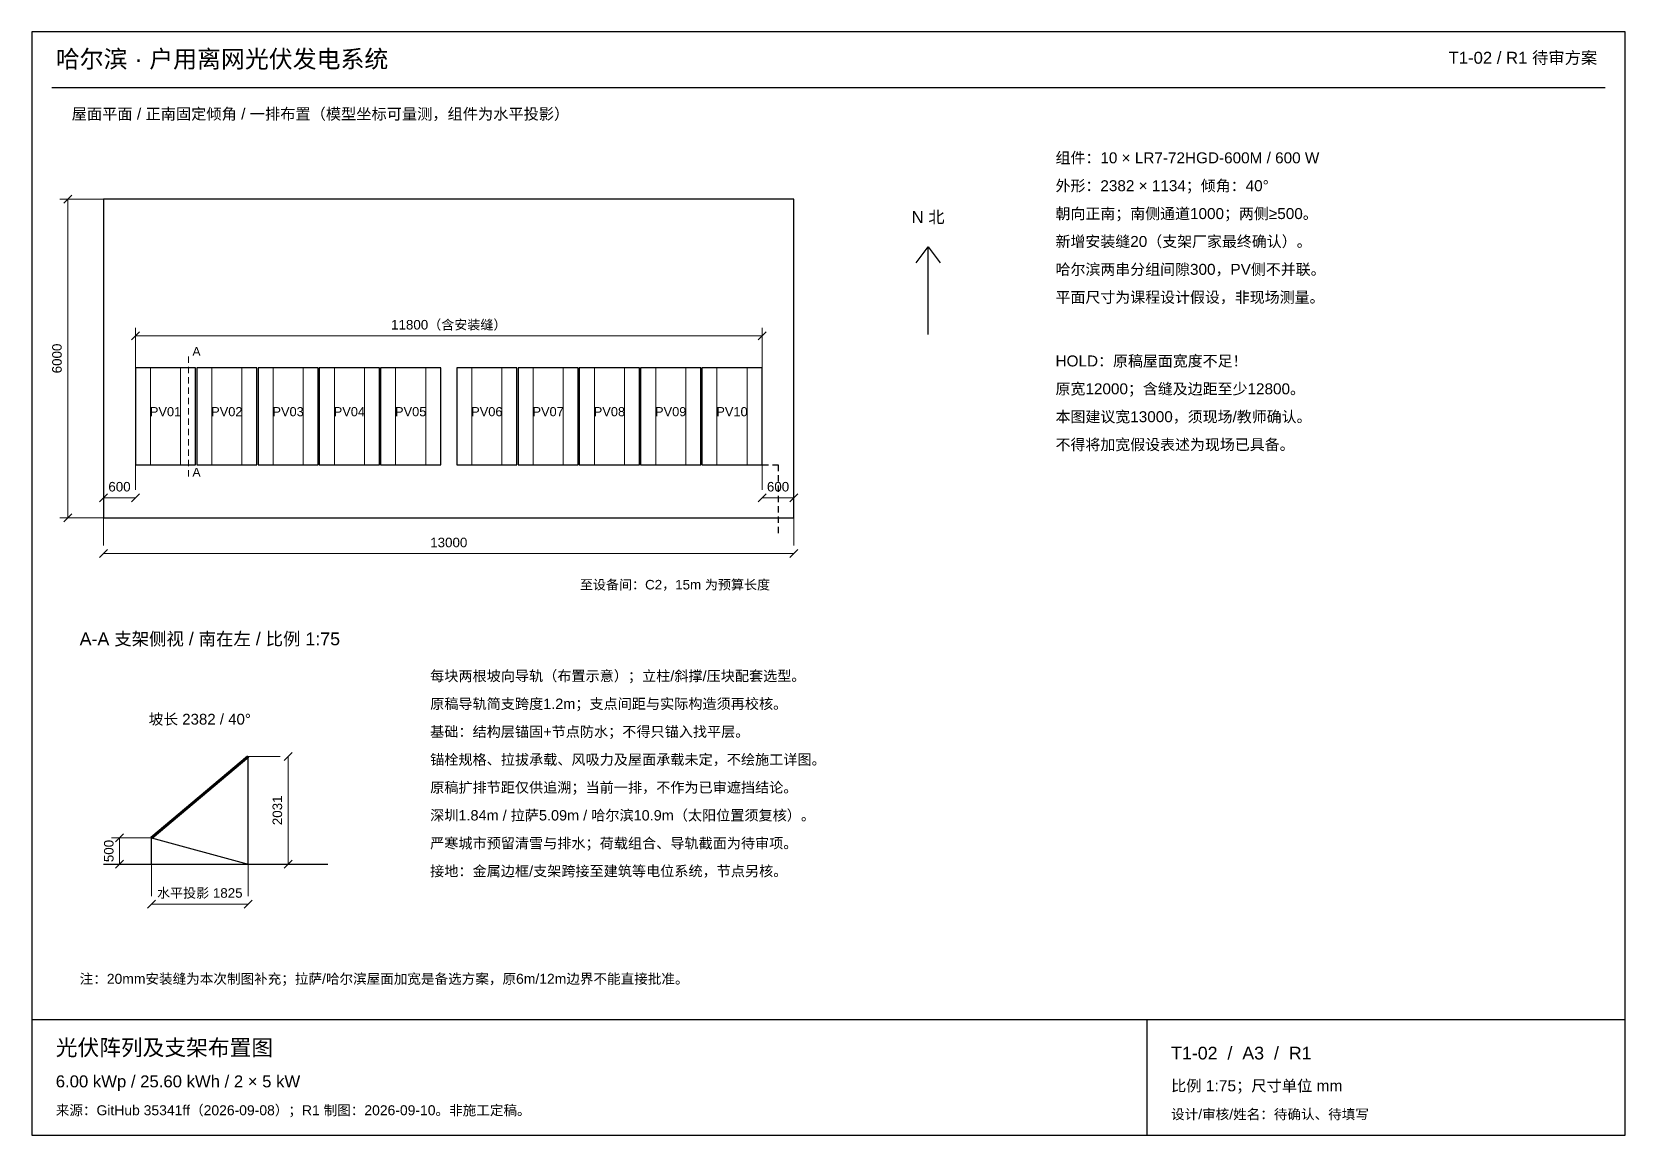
# Model space of a CAD drawing. Header units: millimetres. Extents: x 750 to 30750, y 750 to 21525.
import ezdxf
from ezdxf.enums import TextEntityAlignment as Align

# ---------------------------------------------------------------- set-up
doc = ezdxf.new("R2010")
doc.units = ezdxf.units.MM
doc.header["$LTSCALE"] = 75
doc.linetypes.add('DRAW_DASH', pattern=[2.6, 1.6, -1])
for name, color, linetype, lineweight, true_color in [('DIM', 7, 'Continuous', 25, 0x66727a), ('EQUIP', 7, 'Continuous', 25, 0x203b4a), ('FRAME', 7, 'Continuous', 25, 0x203b4a), ('HOLD', 7, 'Continuous', 25, 0xb14d31), ('NOTE', 7, 'Continuous', 25, 0x344852), ('POS', 7, 'Continuous', 25, 0xb84336), ('PV', 7, 'Continuous', 25, 0x257ba2), ('STRUCT', 7, 'Continuous', 25, 0x656e79)]:
    doc.layers.add(name, color=color, linetype=linetype, lineweight=lineweight, true_color=true_color)
doc.styles.add('CN', font='Arial Unicode.ttf')

msp = doc.modelspace()

# ---------------------------------------------------------------- linework, layer by layer
at = {"layer": 'DIM', "linetype": 'CONTINUOUS', "lineweight": 13}
for p, q in [((2100, 18375), (1275, 18375)), ((1425, 12375), (1425, 18375)), ((2700, 15200), (2700, 15950)), ((14500, 15200), (14500, 15950)), ((2700, 15800), (14500, 15800)), ((2100, 13375), (2100, 12900)), ((2700, 13375), (2700, 12900)), ((14500, 13375), (14500, 12900)), ((15100, 13375), (15100, 12900)), ((2100, 12750), (2700, 12750)), ((14500, 12750), (15100, 12750)), ((2100, 12375), (1275, 12375)), ((2100, 12375), (2100, 11850)), ((15100, 12375), (15100, 11850)), ((2100, 11700), (15100, 11700)), ((4825, 7881), (5425, 7881)), ((5575, 5850), (5575, 7881)), ((3000, 6350), (2250, 6350)), ((2400, 5850), (2400, 6350)), ((3000, 5850), (2250, 5850)), ((3000, 5850), (3000, 5250)), ((4825, 5850), (5425, 5850)), ((4825, 5850), (4825, 5250)), ((3000, 5100), (4825, 5100))]:
    msp.add_line(p, q, dxfattribs=at)
at = {"layer": 'DIM', "linetype": 'CONTINUOUS', "lineweight": 18}
for p, q in [((1350, 18300), (1500, 18450)), ((2625, 15725), (2775, 15875)), ((14425, 15725), (14575, 15875)), ((2025, 12675), (2175, 12825)), ((2625, 12675), (2775, 12825)), ((14425, 12675), (14575, 12825)), ((15025, 12675), (15175, 12825)), ((1350, 12300), (1500, 12450)), ((2025, 11625), (2175, 11775)), ((15025, 11625), (15175, 11775)), ((5500, 7806), (5650, 7956)), ((2325, 6275), (2475, 6425)), ((2325, 5775), (2475, 5925)), ((5500, 5775), (5650, 5925)), ((2925, 5025), (3075, 5175)), ((4750, 5025), (4900, 5175))]:
    msp.add_line(p, q, dxfattribs=at)
at = {"layer": 'DIM', "linetype": 'DRAW_DASH', "lineweight": 20}
msp.add_line((3698, 13150), (3698, 15425), dxfattribs=at)
at = {"layer": 'EQUIP', "linetype": 'CONTINUOUS', "lineweight": 25}
for p, q in [((15100, 18375), (2100, 18375)), ((2100, 18375), (2100, 12375)), ((15100, 12375), (15100, 18375)), ((2100, 12375), (15100, 12375))]:
    msp.add_line(p, q, dxfattribs=at)
at = {"layer": 'FRAME', "linetype": 'CONTINUOUS', "lineweight": 25}
for p, q in [((30750, 21525), (750, 21525)), ((750, 21525), (750, 750)), ((30750, 750), (30750, 21525)), ((1125, 20475), (30375, 20475)), ((17400, 17175), (17625, 17475)), ((17625, 15825), (17625, 17475)), ((17625, 17475), (17850, 17175)), ((750, 2925), (30750, 2925)), ((21750, 750), (21750, 2925)), ((750, 750), (30750, 750))]:
    msp.add_line(p, q, dxfattribs=at)
at = {"layer": 'POS', "linetype": 'DRAW_DASH', "lineweight": 25}
for p, q in [((14500, 13375), (14800, 13375)), ((14800, 13375), (14800, 12075))]:
    msp.add_line(p, q, dxfattribs=at)
at = {"layer": 'PV', "linetype": 'CONTINUOUS', "lineweight": 25}
for p, q in [((3834, 15200), (2700, 15200)), ((2700, 15200), (2700, 13375)), ((3834, 13375), (3834, 15200)), ((4988, 15200), (3854, 15200)), ((3854, 15200), (3854, 13375)), ((4988, 13375), (4988, 15200)), ((6142, 15200), (5008, 15200)), ((5008, 15200), (5008, 13375)), ((6142, 13375), (6142, 15200)), ((7296, 15200), (6162, 15200)), ((6162, 15200), (6162, 13375)), ((7296, 13375), (7296, 15200)), ((8450, 15200), (7316, 15200)), ((7316, 15200), (7316, 13375)), ((8450, 13375), (8450, 15200)), ((9884, 15200), (8750, 15200)), ((8750, 15200), (8750, 13375)), ((9884, 13375), (9884, 15200)), ((11038, 15200), (9904, 15200)), ((9904, 15200), (9904, 13375)), ((11038, 13375), (11038, 15200)), ((12192, 15200), (11058, 15200)), ((11058, 15200), (11058, 13375)), ((12192, 13375), (12192, 15200)), ((13346, 15200), (12212, 15200)), ((12212, 15200), (12212, 13375)), ((13346, 13375), (13346, 15200)), ((14500, 15200), (13366, 15200)), ((13366, 15200), (13366, 13375)), ((14500, 13375), (14500, 15200)), ((2700, 13375), (3834, 13375)), ((3854, 13375), (4988, 13375)), ((5008, 13375), (6142, 13375)), ((6162, 13375), (7296, 13375)), ((7316, 13375), (8450, 13375)), ((8750, 13375), (9884, 13375)), ((9904, 13375), (11038, 13375)), ((11058, 13375), (12192, 13375)), ((12212, 13375), (13346, 13375)), ((13366, 13375), (14500, 13375))]:
    msp.add_line(p, q, dxfattribs=at)
at = {"layer": 'PV', "linetype": 'CONTINUOUS', "lineweight": 80}
msp.add_line((3000, 6350), (4825, 7881), dxfattribs=at)
at = {"layer": 'STRUCT', "linetype": 'CONTINUOUS', "lineweight": 18}
for p, q in [((2984, 13375), (2984, 15200)), ((3551, 13375), (3551, 15200)), ((4138, 13375), (4138, 15200)), ((4705, 13375), (4705, 15200)), ((5292, 13375), (5292, 15200)), ((5859, 13375), (5859, 15200)), ((6446, 13375), (6446, 15200)), ((7012, 13375), (7012, 15200)), ((7600, 13375), (7600, 15200)), ((8166, 13375), (8166, 15200)), ((9034, 13375), (9034, 15200)), ((9600, 13375), (9600, 15200)), ((10188, 13375), (10188, 15200)), ((10754, 13375), (10754, 15200)), ((11342, 13375), (11342, 15200)), ((11908, 13375), (11908, 15200)), ((12496, 13375), (12496, 15200)), ((13062, 13375), (13062, 15200)), ((13650, 13375), (13650, 15200)), ((14216, 13375), (14216, 15200))]:
    msp.add_line(p, q, dxfattribs=at)
at = {"layer": 'STRUCT', "linetype": 'CONTINUOUS', "lineweight": 25}
for p, q in [((4825, 5850), (4825, 7881)), ((3000, 5850), (3000, 6350)), ((3000, 6350), (4825, 5850)), ((3000, 6350), (4825, 5850)), ((2100, 5850), (6325, 5850))]:
    msp.add_line(p, q, dxfattribs=at)

# ---------------------------------------------------------------- texts
at = {"layer": 'DIM', "style": 'CN'}
for s, p in [('11800（含安装缝）', (8600, 15920)), ('600', (2400, 12870)), ('600', (14800, 12870)), ('13000', (8600, 11820)), ('水平投影 1825', (3912, 5220))]:
    msp.add_text(s, height=180, dxfattribs=at).set_placement(p, align=Align.CENTER)
for s, p in [('6000', (1312, 15375)), ('2031', (5462, 6866)), ('500', (2288, 6100))]:
    msp.add_text(s, height=180, rotation=90, dxfattribs=at).set_placement(p, align=Align.CENTER)
for p in [(3773, 15425), (3773, 13150)]:
    msp.add_text('A', height=165, dxfattribs=at).set_placement(p)
at = {"layer": 'FRAME', "style": 'CN'}
for s, height, p in [('哈尔滨 · 户用离网光伏发电系统', 330, (1200, 20850)), ('光伏阵列及支架布置图', 300, (1200, 2250))]:
    msp.add_text(s, height=height, dxfattribs=at).set_placement(p)
msp.add_text('N 北', height=225, dxfattribs=at).set_placement((17625, 17925), align=Align.CENTER)
at = {"layer": 'HOLD', "style": 'CN'}
msp.add_text('T1-02 / R1 待审方案', height=225, dxfattribs=at).set_placement((30225, 20925), align=Align.RIGHT)
for s, height, p in [('HOLD：原稿屋面宽度不足！', 206.25, (20025, 15225)), ('原宽12000；含缝及边距至少12800。', 206.25, (20025, 14700)), ('本图建议宽13000，须现场/教师确认。', 206.25, (20025, 14175)), ('不得将加宽假设表述为现场已具备。', 206.25, (20025, 13650)), ('注：20mm安装缝为本次制图补充；拉萨/哈尔滨屋面加宽是备选方案，原6m/12m边界不能直接批准。', 187.5, (1650, 3600)), ('来源：GitHub 35341ff（2026-09-08）；R1 制图：2026-09-10。非施工定稿。', 187.5, (1200, 1125))]:
    msp.add_text(s, height=height, dxfattribs=at).set_placement(p)
at = {"layer": 'NOTE', "style": 'CN'}
for s, height, p in [('屋面平面 / 正南固定倾角 / 一排布置（模型坐标可量测，组件为水平投影）', 210, (1500, 19875)), ('组件：10 × LR7-72HGD-600M / 600 W', 206.25, (20025, 19050)), ('外形：2382 × 1134；倾角：40°', 206.25, (20025, 18525)), ('朝向正南；南侧通道1000；两侧≥500。', 206.25, (20025, 18000)), ('新增安装缝20（支架厂家最终确认）。', 206.25, (20025, 17475)), ('哈尔滨两串分组间隙300，PV侧不并联。', 206.25, (20025, 16950)), ('平面尺寸为课程设计假设，非现场测量。', 206.25, (20025, 16425)), ('A-A 支架侧视 / 南在左 / 比例 1:75', 240, (1650, 9975)), ('每块两根坡向导轨（布置示意）；立柱/斜撑/压块配套选型。', 195, (8250, 9300)), ('原稿导轨简支跨度1.2m；支点间距与实际构造须再校核。', 195, (8250, 8775)), ('基础：结构层锚固+节点防水；不得只锚入找平层。', 195, (8250, 8250)), ('锚栓规格、拉拔承载、风吸力及屋面承载未定，不绘施工详图。', 195, (8250, 7725)), ('原稿扩排节距仅供追溯；当前一排，不作为已审遮挡结论。', 195, (8250, 7200)), ('深圳1.84m / 拉萨5.09m / 哈尔滨10.9m（太阳位置须复核）。', 195, (8250, 6675)), ('严寒城市预留清雪与排水；荷载组合、导轨截面为待审项。', 195, (8250, 6150)), ('接地：金属边框/支架跨接至建筑等电位系统，节点另核。', 195, (8250, 5625)), ('T1-02  /  A3  /  R1', 240, (22200, 2175)), ('6.00 kWp / 25.60 kWh / 2 × 5 kW', 225, (1200, 1650)), ('比例 1:75；尺寸单位 mm', 210, (22200, 1575)), ('设计/审核/姓名：待确认、待填写', 187.5, (22200, 1050))]:
    msp.add_text(s, height=height, dxfattribs=at).set_placement(p)
at = {"layer": 'POS', "style": 'CN'}
msp.add_text('至设备间：C2，15m 为预算长度', height=180, dxfattribs=at).set_placement((14650, 11025), align=Align.RIGHT)
at = {"layer": 'PV', "style": 'CN'}
for s, height, p in [('PV01', 172.5, (3267, 14287)), ('PV02', 172.5, (4421, 14287)), ('PV03', 172.5, (5575, 14287)), ('PV04', 172.5, (6729, 14287)), ('PV05', 172.5, (7883, 14287)), ('PV06', 172.5, (9317, 14287)), ('PV07', 172.5, (10471, 14287)), ('PV08', 172.5, (11625, 14287)), ('PV09', 172.5, (12779, 14287)), ('PV10', 172.5, (13933, 14287)), ('坡长 2382 / 40°', 202.5, (3912, 8481))]:
    msp.add_text(s, height=height, dxfattribs=at).set_placement(p, align=Align.CENTER)

doc.saveas('drawing.dxf')
